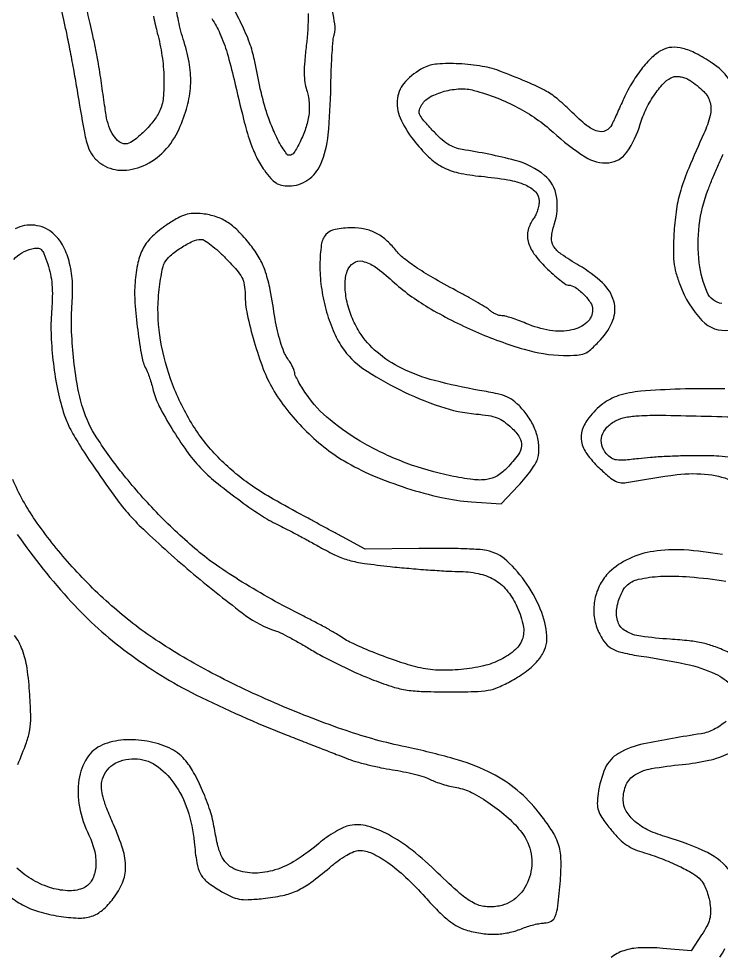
# Model space of a CAD drawing. Extents: x 0 to 2791, y 427 to 2463.
# Drawn here: x 1395.7 to 1579.7, y 1535.6 to 1779.8 of the extents above; entities that cross this region are included whole.
import ezdxf

# ---------------------------------------------------------------- set-up
doc = ezdxf.new("R2010")
doc.units = 0

msp = doc.modelspace()

# ---------------------------------------------------------------- linework, layer by layer
for points in [[(1405.61696, 1788.675754, 0.017623), (1407.444073, 1779.5, -0.00748), (1408.210431, 1776.021286, -0.002893), (1409.172493, 1771.178125, -0.002863), (1410.155001, 1765.915775, -0.003535), (1411.007856, 1761, 0.003016), (1412.837572, 1750.388258, 0.033987), (1413.872106, 1746.24565, 0.08614), (1415.136433, 1743.84372, 0.074044), (1417.195008, 1741.861142, 0.147735), (1422.396902, 1740.105895, 0.112272), (1428.33622, 1741.257556, 0.098098), (1433.833912, 1745.105778, 0.087251), (1437.723371, 1750.909038, 0.036091), (1439.837011, 1756.804482, 0.053822), (1440.733501, 1762.203209, 0.05403), (1440.455622, 1767.653477, 0.036721), (1439.024373, 1773.70338, -0.011247), (1438.20034, 1776.534692, -0.013675), (1437.561493, 1779.222198, -0.012256), (1437.144637, 1781.493415, -0.087034)], [(1431.024052, 1780.429108, 0.006528), (1431.525818, 1778.03222, 0.010427), (1432.023718, 1776, -0.028585), (1433.239646, 1770.121556, -0.029923), (1433.753245, 1764.232159, -0.031886), (1433.563873, 1759.059089, -0.085891), (1432.579887, 1755.527107, -0.058255), (1430.857263, 1752.776087, -0.034173), (1428.222833, 1749.914803, -0.031767), (1425.464888, 1747.616124, -0.159151), (1423.578262, 1747, -0.170939), (1422.01524, 1747.550447, -0.077716), (1420.53671, 1749.174705, -0.062611), (1419.343045, 1751.594376, -0.046091), (1418.628562, 1754.5, -0.000578), (1418.333272, 1756.482803, -0.000223), (1417.927999, 1759.234375, -0.000221), (1417.491205, 1762.218341, -0.000273), (1417.086828, 1765, 0.008185), (1416.603277, 1767.992825, 0.004474), (1415.917553, 1771.646875, 0.004457), (1415.154388, 1775.347681, 0.007078), (1414.428142, 1778.5, -0.021188), (1412.742861, 1786.890491, -0.038877)], [(1446.272837, 1779.794729, -0.042709), (1448.407711, 1775.911624, -0.032825), (1450.289497, 1770.783285, -0.014712), (1452.113206, 1763.833751, 0.004174), (1454.606779, 1753.444628, 0.019682), (1456.320399, 1747.55786, 0.033736), (1457.973625, 1743.536792, 0.042374), (1460.051941, 1740.086995, 0.020958), (1461.760673, 1737.924973, 0.073041), (1463.101603, 1736.762484, 0.093544), (1464.532311, 1736.187935, 0.04887), (1466.450509, 1736, 0.152589), (1471.428706, 1737.555451, 0.142095), (1474.804869, 1741.706518, 0.076161), (1476.74507, 1749.3533, 0.02004), (1477.458846, 1762, -0.005053), (1477.579054, 1766.550338, -0.006596), (1477.785969, 1770.709375, -0.005009), (1478.039467, 1774.179638, -0.059335), (1478.309135, 1775.5, 0.125217), (1478.514802, 1778.397533, 0.013), (1477.117886, 1785.14058, 0.015836)], [(1471.529327, 1781.098655, -0.032109), (1471.033888, 1772.772707, 0.009806), (1470.602095, 1768.636623, 0.022807), (1470.481218, 1765.522924, 0.030316), (1470.645748, 1763.086225, 0.051895), (1471.113291, 1761.104858, -0.038488), (1471.505717, 1759.620677, -0.023606), (1471.748205, 1757.826632, -0.023604), (1471.820515, 1756.017362, -0.038424), (1471.691516, 1754.486463, -0.040257), (1470.843527, 1751.041375, -0.033139), (1469.410465, 1747.535862, -0.028993), (1467.800199, 1744.672527, -0.255484), (1466.569927, 1744, -0.230328), (1465.967365, 1744.293125, -0.020921), (1464.963524, 1745.689063, -0.023762), (1463.864648, 1747.547075, -0.016267), (1462.789503, 1749.75, -0.017154), (1461.215621, 1753.609482, -0.020279), (1460.004423, 1757.360198, -0.015007), (1458.857512, 1762.010834, -0.004776), (1457.424549, 1769, 0.040609), (1456.170704, 1773.463649, 0.024321), (1454.005473, 1778.533251, 0.024088), (1451.307255, 1783.467064, 0.034479)], [(1581.594902, 1764.089212, 0.08948), (1577.315429, 1768.153616, 0.024702), (1573.049178, 1770.663323, 0.057512), (1569.593513, 1771.993559, 0.07946), (1566.695716, 1772.266688, 0.106081), (1564.160249, 1771.548622, 0.070679), (1561.526164, 1769.634209, 0.035207), (1558.767552, 1766.556696, 0.032104), (1556.143309, 1762.689722, 0.028072), (1553.903837, 1758.344959, -0.00083), (1553.022937, 1756.380064, -0.000917), (1552.164285, 1754.482582, -0.00085), (1551.425397, 1752.865009, -0.004716), (1551.018572, 1752, -0.175145), (1549.442522, 1750.456476, -0.183866), (1547.280624, 1750.316779, -0.094446), (1544.392506, 1751.847909, -0.028404), (1540.67889, 1755.188718, 0.021986), (1537.063842, 1758.525742, 0.044561), (1533.898666, 1760.749273, 0.031451), (1529.744717, 1762.809703, 0.006377), (1522.116647, 1765.899178, 0.050173), (1517.107336, 1767.29529, 0.030965), (1511.022614, 1767.965069, 0.030321), (1505.291638, 1767.891144, 0.10086), (1501.684259, 1766.875037, 0.086762), (1496.969265, 1763.300397, 0.153946), (1494.896063, 1758.936545, 0.138141), (1495.598878, 1753.820501, 0.064547), (1499.067152, 1748.034261, 0.030681), (1503.038289, 1743.598943, 0.071811), (1506.611846, 1740.961308, 0.070773), (1510.818231, 1739.420352, 0.02912), (1516.834375, 1738.501123, -0.019191), (1523.798578, 1737.57807, -0.057619), (1528.394919, 1736.230149, -0.099786), (1531.050969, 1734.415837, -0.195588), (1532, 1732.08255, -0.045479), (1531.892823, 1730.906665, -0.031154), (1531.568717, 1729.605263, -0.031471), (1531.094565, 1728.380204, -0.05389), (1530.531803, 1727.44113, 0.10065), (1529.120566, 1724.496647, 0.123681), (1529.119957, 1721.457552, 0.096023), (1530.639395, 1718.207921, 0.042687), (1533.75, 1714.619205, 0.010896), (1535.650749, 1712.850141, 0.015172), (1537.43226, 1711.3575, 0.011549), (1538.959321, 1710.211109, 0.156349), (1539.615141, 1710.000543, -0.149263), (1541.442277, 1709.441694, -0.048747), (1543.639048, 1707.626476, -0.048758), (1545.444125, 1705.418606, -0.148048), (1546, 1703.582407, -0.214466), (1544.496096, 1700.237514, -0.131707), (1540.564717, 1698.270944, -0.091234), (1534.828005, 1698.156457, -0.060812), (1528.5, 1700, 0.011196), (1526.597209, 1700.765666, 0.012667), (1524.738192, 1701.4125, 0.011941), (1523.137033, 1701.882695, 0.065531), (1522.245835, 1702, -0.068734), (1521.523647, 1702.099749, -0.035088), (1520.660305, 1702.409669, -0.034056), (1519.799838, 1702.860795, -0.043173), (1519.078741, 1703.394619, 0.040509), (1518.096178, 1704.130128, 0.006533), (1516.05438, 1705.377872, 0.007179), (1513.604329, 1706.784321, 0.006252), (1511, 1708.187717, -0.008639), (1504.810199, 1711.561448, -0.017388), (1500.07321, 1714.472779, -0.021722), (1496.575808, 1717.018993, -0.056348), (1494.374568, 1719.219827, 0.042826), (1491.871686, 1721.861045, 0.064498), (1489.253464, 1723.644077, 0.066938), (1486.342754, 1724.658569, 0.050467), (1482.968623, 1725, 0.0448), (1478.549412, 1724.60324, 0.170144), (1476.174057, 1723.255345, 0.146825), (1474.959942, 1720.580031, 0.030718), (1474.580107, 1715.389187, 0.037322), (1474.942106, 1709.649097, 0.0315), (1476.154951, 1703.683413, 0.032351), (1478.046019, 1698.130363, 0.04938), (1480.446863, 1693.646395, 0.096699), (1485.846425, 1688.221586, 0.033661), (1495.41602, 1682.644933, 0.033958), (1506.138427, 1678.206681, 0.06007), (1515.5, 1676.264464, -0.018671), (1518.761915, 1675.864836, -0.052674), (1520.975669, 1675.265268, -0.062184), (1522.802596, 1674.281515, -0.034875), (1524.753921, 1672.677952, -0.058677), (1526.872936, 1670.141509, -0.171681), (1527.403932, 1667.959453, -0.134428), (1526.484676, 1665.579478, -0.030922), (1523.693519, 1662.25, -0.065843), (1521.053174, 1660.115712, -0.1014), (1518.299598, 1659.122428, -0.069164), (1514.648057, 1659.100595, -0.017636), (1508.799221, 1660.088934, -0.038501), (1497.170887, 1663.428084, -0.039812), (1486.327662, 1668.482332, -0.042712), (1477.25654, 1674.70331, -0.07053), (1470.978525, 1681.531213, -0.011594), (1469.837913, 1683.274241, -0.014881), (1468.874942, 1684.931019, -0.012728), (1468.154277, 1686.345224, -0.111923), (1468, 1687.025805, 0.096521), (1467.878759, 1687.64801, 0.020082), (1467.417614, 1688.666793, 0.020388), (1466.776358, 1689.824101, 0.018008), (1466.017408, 1690.975552, -0.061404), (1465.171594, 1692.538177, -0.018398), (1464.275657, 1695.097983, -0.018041), (1463.468175, 1698.087532, -0.017997), (1462.87758, 1701.129923, 0.007633), (1461.548999, 1708.822928, 0.031816), (1460.386164, 1713.379057, 0.047926), (1458.918693, 1716.762097, 0.037403), (1456.722779, 1720.11504, 0.026748), (1453.487945, 1723.893175, 0.055563), (1450.519667, 1726.384304, 0.065838), (1447.430657, 1727.898326, 0.055272), (1443.864236, 1728.672673, 0.033693), (1441.351194, 1728.763207, 0.066629), (1439.385802, 1728.43713, 0.055299), (1437.350436, 1727.557435, 0.017173), (1434.509717, 1725.804871, 0.04245), (1430.74502, 1722.810145, 0.077865), (1428.352185, 1719.717792, 0.073345), (1426.934324, 1715.91298, 0.033957), (1426.183712, 1710.677208, 0.035854), (1426.168726, 1705.375661, 0.014628), (1426.875131, 1698.198183, 0.01217), (1427.929135, 1691.303422, 0.0831), (1429.077957, 1688.074792, -0.036553), (1429.481644, 1687.20515, -0.009687), (1429.995569, 1685.762195, -0.009775), (1430.517662, 1684.093529, -0.009914), (1430.971521, 1682.413531, 0.058287), (1432.535777, 1678.263665, 0.018004), (1435.819008, 1672.434016, 0.018613), (1439.697156, 1666.593292, 0.033734), (1443.350234, 1662.174389, 0.031813), (1447.25544, 1658.544011, 0.012529), (1453.057259, 1654.038551, 0.012433), (1459.039711, 1649.85406, 0.034512), (1463.5, 1647.320934, -0.007631), (1465.510581, 1646.317851, -0.002645), (1468.38125, 1644.811215, -0.002627), (1471.526721, 1643.117819, -0.003052), (1474.5, 1641.473296, 0.017863), (1478.827439, 1639.244518, 0.042215), (1482.225404, 1637.982942, 0.033558), (1486.225729, 1637.15524, 0.007927), (1493, 1636.330943, 0.004504), (1497.862177, 1635.86164, 0.003922), (1502.961932, 1635.456014, 0.003946), (1507.581386, 1635.161656, 0.011616), (1510.764024, 1635.058145, -0.048318), (1516.042233, 1634.497384, -0.080545), (1520.210464, 1632.91345, -0.086657), (1523.459042, 1630.195083, -0.064735), (1525.991025, 1626.260898, -0.050155), (1527.74398, 1621.341964, -0.130521), (1527.678875, 1617.614288, -0.142314), (1525.796691, 1614.610614, -0.064227), (1521.925052, 1611.961764, -0.061612), (1517.41339, 1610.32165, -0.032826), (1511.541114, 1609.374123, -0.032587), (1505.471644, 1609.196854, -0.051654), (1500.325003, 1609.917767, -0.02164), (1495.115466, 1611.447764, -0.012353), (1488.96115, 1613.719663, -0.011488), (1483.26546, 1616.136605, -0.046791), (1480, 1617.996777, 0.022239), (1478.57328, 1618.904928, 0.004841), (1476.03125, 1620.335846, 0.005036), (1473.054691, 1621.934779, 0.004806), (1470, 1623.499012, -0.01086), (1461.914897, 1627.763546, -0.011736), (1454.232082, 1632.270841, -0.012564), (1447.52811, 1636.655042, -0.025058), (1442.5, 1640.512418, -0.02328), (1432.362579, 1649.97636, -0.02409), (1423.27004, 1660.238923, -0.025467), (1416.189793, 1670.033173, -0.067255), (1412.506856, 1677.84206, -0.033996), (1411.095754, 1683.647921, -0.017115), (1410.071303, 1691.121191, -0.017085), (1409.551378, 1698.773435, -0.029112), (1409.708566, 1705.179344, 0.036274), (1409.769185, 1711.108152, 0.051111), (1408.904555, 1716.319173, 0.059522), (1407.18111, 1720.56662, 0.0919), (1404.673275, 1723.619762, 0.14752), (1399.913617, 1725.671118, 0.144875), (1394.775527, 1724.769314, 0.10824)], [(1394.430146, 1716.740888, -0.1452), (1399.129375, 1719.504004, -0.058221), (1400.66822, 1719.700258, -0.194785), (1401.59688, 1719.335556, -0.108626), (1402.327511, 1718.257047, -0.012658), (1403.342648, 1715.507782, -0.031403), (1404.055271, 1712.888214, -0.030695), (1404.440937, 1710.179979, -0.025902), (1404.529155, 1707.062656, -0.013366), (1404.333211, 1703.16508, 0.029279), (1404.214748, 1696.734692, 0.020371), (1404.801475, 1689.494235, 0.020346), (1405.977603, 1682.31044, 0.028796), (1407.646543, 1676.050392, 0.041108), (1409.068007, 1672.691004, 0.017414), (1411.489481, 1668.435019, 0.012375), (1415.133644, 1662.834479, 0.004388), (1420.613712, 1655, 0.048242), (1428.362889, 1646.085193, 0.015262), (1441.536246, 1634.336344, 0.013275), (1455.121341, 1623.546235, 0.084538), (1462.921388, 1619.52495, -0.038732), (1464.262235, 1618.981989, -0.00671), (1466.696155, 1617.728433, -0.007261), (1469.517533, 1616.174088, -0.006443), (1472.408266, 1614.476645, 0.014564), (1475.73521, 1612.595038, 0.007969), (1479.913678, 1610.474346, 0.007936), (1484.229791, 1608.45376, 0.012527), (1488, 1606.873408, 0.013082), (1493.242751, 1604.985128, 0.038485), (1496.962249, 1604.064601, 0.033063), (1501.073314, 1603.653871, 0.007735), (1508, 1603.529144, 0.005719), (1515.085698, 1603.592233, 0.037894), (1518.605159, 1603.931473, 0.05863), (1521.361145, 1604.750807, 0.024948), (1524.823595, 1606.448984, 0.034141), (1528.761211, 1608.995835, 0.056552), (1531.638921, 1611.705659, 0.069893), (1533.399769, 1614.496282, 0.106231), (1534, 1617.289536, 0.092796), (1532.690968, 1624.282082, 0.056392), (1528.774052, 1631.754841, 0.057818), (1523.532638, 1637.841024, 0.137692), (1518.25889, 1640.524325, 0.036171), (1516.015478, 1640.805519, 0.005454), (1511.48689, 1640.993434, 0.006096), (1506.125619, 1641.091943, 0.005234), (1500.483713, 1641.06776), (1486.467425, 1640.860952), (1480.483713, 1644.101553, 0.000209), (1477.899963, 1645.499438, 0.000161), (1475.082716, 1647.020956, 0.000163), (1472.451012, 1648.440059, 0.000392), (1470.5, 1649.489315, -0.006639), (1462.371922, 1653.992409, -0.019055), (1456.896839, 1657.404487, -0.025002), (1452.594636, 1660.643954, -0.021526), (1448.407666, 1664.455105, -0.057929), (1441.350292, 1673.297885, -0.048416), (1436.002908, 1684.061316, -0.0487), (1432.852257, 1695.579195, -0.060594), (1432.312827, 1706.658757, -0.011688), (1432.590201, 1709.54627, -0.013193), (1432.994185, 1712.302677, -0.012488), (1433.456328, 1714.619547, -0.067487), (1433.903335, 1715.81938, -0.094127), (1435.42181, 1717.700612, -0.032168), (1438.247077, 1719.802756, -0.031537), (1441.278784, 1721.507798, -0.11279), (1443.432958, 1722, -0.1453), (1444.36496, 1721.723319, -0.018809), (1446.081065, 1720.51167, -0.020651), (1448.051004, 1718.873579, -0.015895), (1450.064924, 1716.933345, -0.01298), (1452.830876, 1713.942089, -0.059141), (1454.171202, 1711.992075, -0.081907), (1454.798819, 1710.101902, -0.039305), (1455, 1707.546643, 0.052828), (1455.544153, 1702.410771, 0.018502), (1457.369548, 1695.205325, 0.018806), (1459.769165, 1688.029757, 0.042465), (1462.235196, 1682.861642, 0.034127), (1465.912362, 1677.467301, 0.02846), (1470.504947, 1672.26731, 0.028548), (1475.639959, 1667.640718, 0.035069), (1480.942071, 1663.965106, 0.03373), (1488.37561, 1660.201951, 0.022684), (1497.299588, 1656.88533, 0.022804), (1506.384722, 1654.421016, 0.037034), (1514.294222, 1653.264092), (1522.088444, 1652.708152), (1526.565843, 1657.51613, 0.016054), (1528.323005, 1659.528878, 0.017339), (1529.900859, 1661.600467, 0.017101), (1531.125997, 1663.462088, 0.07563), (1531.631679, 1664.668627, 0.076302), (1531.921216, 1667.75305, 0.059785), (1531.324895, 1671.065058, 0.055843), (1529.897048, 1674.358026, 0.050162), (1527.732047, 1677.384568, 0.034182), (1525.632879, 1679.466483, 0.073072), (1523.711428, 1680.690091, 0.051991), (1521.129655, 1681.537869, 0.010667), (1516.413598, 1682.454915, -0.022147), (1504.605879, 1685.033541, -0.048614), (1495.949261, 1688.256862, -0.063025), (1489.593076, 1692.416549, -0.075205), (1484.900769, 1697.817523, -0.046704), (1482.867716, 1701.801759, -0.045734), (1481.592194, 1706.121996, -0.048862), (1481.185133, 1710.260876, -0.082788), (1481.755044, 1713.68749, -0.161393), (1483.359647, 1715.798087, -0.20633), (1485.732248, 1716.263707, -0.103516), (1489.069381, 1714.775598, -0.028685), (1493.541167, 1711.136371, 0.051789), (1502.93325, 1704.187529, 0.030668), (1515.357147, 1697.842513, 0.030779), (1528.094944, 1693.202597, 0.067475), (1538.329794, 1691.623894, 0.016568), (1541.9612, 1691.677776, 0.08766), (1543.894326, 1692.115833, 0.088679), (1545.549897, 1693.187801, 0.017165), (1548.079794, 1695.719887, 0.094634), (1551.308147, 1700.847151, 0.165561), (1551.53187, 1705.806659, 0.135265), (1548.589856, 1710.584118, 0.055337), (1542.422105, 1715.170281, -0.01799), (1537.759742, 1718.124545, -0.106183), (1535.782234, 1720.211575, -0.160599), (1535.251173, 1722.496062, -0.057238), (1535.939769, 1725.8175, 0.118066), (1536.562414, 1733.236356, 0.185634), (1533.431723, 1738.724544, 0.107419), (1525.711394, 1742.658728, 0.027274), (1511.853487, 1745.507381, -0.055317), (1509.913724, 1746.020752, -0.051677), (1508.08562, 1746.955143, -0.042044), (1506.189578, 1748.426087, -0.020562), (1504.023963, 1750.589829, -0.008835), (1501.536715, 1753.385731, -0.080685), (1500.690411, 1754.771212, -0.170712), (1500.6343, 1755.911566, -0.074421), (1501.285329, 1757.303208, -0.124354), (1503.495026, 1759.309628, -0.05638), (1507.15333, 1760.758696, -0.054479), (1511.275227, 1761.405508, -0.078835), (1514.932587, 1760.999556, -0.02512), (1520.919537, 1759.028055, -0.029587), (1526.349898, 1756.553985, -0.03085), (1531.248855, 1753.561602, -0.032632), (1535.646246, 1750.039938, 0.042441), (1544.019331, 1743.599418, 0.167105), (1550.251269, 1742.076402, 0.22318), (1554.974184, 1744.847592, 0.078244), (1558.446283, 1752.131071, -0.042138), (1560.037898, 1756.1996, -0.038455), (1562.330738, 1760.077247, -0.04021), (1564.865053, 1763.140125, -0.123585), (1567.137746, 1764.543719, -0.083731), (1568.05756, 1764.673584, -0.044795), (1569.20063, 1764.539991, -0.04287), (1570.377813, 1764.186701, -0.050741), (1571.408653, 1763.65181, -0.049329), (1575.087895, 1760.684946, -0.134501), (1576.753118, 1757.81796, -0.128412), (1576.764616, 1754.416293, -0.043155), (1575.103585, 1749.695136, 0.006579), (1571.148885, 1740.630911, 0.025738), (1569.073517, 1734.888072, 0.035622), (1567.948867, 1729.953895, 0.022761), (1567.318237, 1724.103263, 0.010846), (1567.126991, 1719.344698, 0.032126), (1567.276422, 1716.080941, 0.039326), (1567.817921, 1713.243832, 0.024001), (1568.875634, 1710, 0.096414), (1574.617359, 1700.748023, 0.248512), (1581.815301, 1698.234344, 0.21782)], [(1579.836366, 1705.169642, -0.261934), (1575.971131, 1708.12812, -0.071441), (1573.901881, 1715.828764, -0.060029), (1573.902312, 1725.621499, -0.061753), (1576.239089, 1735.035422, -0.006937), (1577.39115, 1737.915374, -0.004667), (1578.782864, 1741.173081, -0.004701), (1580.188988, 1744.300969, -0.009287)], [(1580.628874, 1682.833622, 0.014003), (1568.874319, 1682.785904, 0.012006), (1558.575283, 1682.207778, 0.056108), (1552.752506, 1681.074751, 0.089128), (1548.703091, 1678.955928, 0.061183), (1545.016397, 1675.293715, 0.08383), (1543.281369, 1672.112077, 0.132921), (1543.072698, 1669.033833, 0.108543), (1544.476279, 1665.829456, 0.044447), (1547.617947, 1662.232395, 0.012863), (1550.286419, 1659.804075, 0.063513), (1551.976941, 1658.682588, 0.100883), (1553.501036, 1658.280743, 0.061252), (1555.367947, 1658.40347, -0.016589), (1568.101205, 1660.390747, -0.058751), (1576.357554, 1660.426081, -0.079953), (1582.991334, 1658.571167, -0.050634)], [(1582.356651, 1664.756917, 0.047972), (1579.079224, 1665.223818, 0.01109), (1573.5, 1665.35472, 0.007476), (1569.578968, 1665.301108, 0.00549), (1565.234375, 1665.12895, 0.00555), (1561.125613, 1664.875181, 0.012278), (1558, 1664.569972, -0.009128), (1554.177422, 1664.172375, -0.05926), (1552.246441, 1664.236115, -0.107413), (1550.918511, 1664.744133, -0.06454), (1549.631479, 1665.846559, -0.118508), (1548.414459, 1668.086602, -0.136825), (1548.439155, 1670.509837, -0.121434), (1549.753605, 1672.785275, -0.08219), (1552.164682, 1674.58516, -0.075416), (1554.644772, 1675.425528, -0.031038), (1558.179939, 1675.830655, -0.016245), (1563.798275, 1675.94056, -0.00283), (1574.400195, 1675.743472, -0.004046), (1585.278277, 1675.391557, -0.016753)], [(1393.104472, 1550.234392, 0.05414), (1396.754177, 1547.716761, 0.052879), (1400.921921, 1546.003464, 0.030341), (1406.226045, 1544.796714, 0.031614), (1411.280065, 1544.290472, 0.087418), (1414.809088, 1544.779755, 0.100846), (1417.661511, 1546.387184, 0.051297), (1420.491869, 1549.400453, 0.063574), (1422.894844, 1553.552673, 0.099272), (1423.711805, 1557.588012, 0.077602), (1422.982294, 1562.317574, 0.026711), (1420.527882, 1568.811829, -0.010042), (1418.803162, 1572.952578, -0.028194), (1417.82108, 1575.93394, -0.040738), (1417.405014, 1578.215102, -0.078959), (1417.513307, 1580.060587, -0.090013), (1418.558825, 1582.5631, -0.098532), (1420.392323, 1584.447464, -0.089565), (1422.962402, 1585.607524, -0.061412), (1426.145781, 1586, -0.149798), (1431.519696, 1584.35304, -0.089468), (1436.343881, 1579.644855, -0.074346), (1439.929991, 1572.597122, -0.058484), (1441.679796, 1564.19973, 0.016799), (1442.34932, 1558.747891, 0.084874), (1443.325224, 1555.852861, 0.104709), (1445.111418, 1553.745657, 0.032239), (1448.580954, 1551.39969, 0.022653), (1451.372086, 1549.929548, 0.065655), (1453.447537, 1549.268441, 0.056361), (1455.794783, 1549.116479, 0.013537), (1459.691652, 1549.40939, 0.025579), (1464.842337, 1550.204942, 0.057455), (1468.592102, 1551.444149, 0.05127), (1472.2131, 1553.597054, 0.016929), (1477.059403, 1557.458026, -0.018344), (1479.393637, 1559.306902, -0.026382), (1481.597908, 1560.752489, -0.02938), (1483.508291, 1561.720389, -0.102914), (1484.852373, 1562, -0.110769), (1488.226015, 1561.243325, -0.043675), (1492.359231, 1558.829524, -0.035351), (1497.040209, 1554.993299, -0.020259), (1502.141386, 1549.764782, 0.011543), (1505.506905, 1546.192787, 0.028178), (1508.185951, 1543.767498, 0.038136), (1510.517035, 1542.161917, 0.059023), (1512.757406, 1541.190829, 0.035125), (1516.683222, 1540.309329, 0.042988), (1520.435228, 1540.066111, 0.045399), (1523.994285, 1540.466132, 0.048317), (1527.345757, 1541.5, -0.021017), (1528.900923, 1542.074301, -0.01722), (1530.605213, 1542.559375, -0.01756), (1532.204926, 1542.896555, -0.043181), (1533.400494, 1543, 0.130642), (1535.16532, 1543.469126, 0.175297), (1536.228125, 1544.720472, 0.061417), (1536.87477, 1547.429008, 0.006071), (1537.540941, 1554.0997, 0.028781), (1537.71032, 1559.772791, 0.074899), (1536.992045, 1563.783346, 0.068504), (1535.079807, 1567.608937, 0.0212), (1531.212771, 1572.773383, 0.055055), (1525.493943, 1578.382168, 0.055131), (1518.691486, 1582.604776, 0.042574), (1509.69484, 1585.994099, 0.017411), (1497, 1589.105756, -0.030921), (1481.471679, 1593.359526, -0.019002), (1463.766231, 1600.169821, -0.018844), (1446.328736, 1608.440546, -0.026834), (1431.575383, 1617.168651, -0.034483), (1420.019281, 1626.078556, -0.029313), (1409.113116, 1636.962134, -0.030312), (1400.065001, 1648.448293, -0.051813), (1394.185694, 1659.131896, -0.041784)], [(1395.357895, 1644.708579, 0.032655), (1409.4816, 1627.10858, 0.047505), (1424.245551, 1613.780796, 0.043884), (1442.141008, 1602.76787, 0.023161), (1466, 1592.180467, -0.000078), (1470.386693, 1590.471531, -0.000072), (1474.884375, 1588.717803, -0.000072), (1478.885688, 1587.15629, -0.000243), (1481.5, 1586.134158, 0.021914), (1483.91638, 1585.308196, 0.010252), (1487.10809, 1584.441876, 0.010136), (1490.497652, 1583.6687, 0.013996), (1493.570095, 1583.122274, -0.01289), (1496.485129, 1582.610487, -0.012535), (1499.397408, 1581.945024, -0.012533), (1501.925714, 1581.232269, -0.044714), (1503.479541, 1580.594992, 0.030191), (1504.85806, 1579.982331, 0.014591), (1506.686433, 1579.358779, 0.014412), (1508.635704, 1578.817895, 0.020071), (1510.409446, 1578.455178, -0.079845), (1514.308178, 1577.159166, -0.031288), (1519.175629, 1574.222673, -0.031137), (1523.895694, 1570.501227, -0.047358), (1527.438268, 1566.669823, -0.120754), (1529.867383, 1561.1001, -0.117828), (1529.477489, 1554.983773, -0.125521), (1526.427074, 1549.985678, -0.147978), (1521.526658, 1547.439023, -0.071947), (1517.911454, 1547.287821, -0.098458), (1514.805234, 1548.242324, -0.058047), (1511.223211, 1550.747877, -0.011514), (1505.485515, 1556.086313, 0.024896), (1498.728132, 1562.044284, 0.044179), (1492.541018, 1566.138041, 0.055998), (1487.056038, 1568.356508, 0.114981), (1482.451955, 1568.556965, 0.062399), (1480.803808, 1568.028867, 0.022974), (1478.634245, 1566.897549, 0.022286), (1476.345087, 1565.426505, 0.024428), (1474.267782, 1563.799017, -0.038625), (1468.408308, 1559.470805, -0.063232), (1462.812967, 1556.886331, -0.075699), (1457.538019, 1556.060483, -0.092137), (1452.625901, 1556.952132, -0.091642), (1450.539024, 1558.22042, -0.089871), (1449.026538, 1560.158537, -0.06077), (1447.899361, 1563.134912, -0.019824), (1446.960101, 1567.745146, 0.037237), (1445.833726, 1572.43353, 0.02443), (1443.881093, 1577.635826, 0.024623), (1441.518067, 1582.439605, 0.052062), (1439.141727, 1585.836587, 0.108182), (1435.143232, 1588.818744, 0.062828), (1429.39514, 1590.595603, 0.060866), (1423.145378, 1590.925473, 0.081915), (1417.640203, 1589.623027, 0.154434), (1413.612563, 1586.215234, 0.103936), (1411.502499, 1580.523094, 0.084995), (1411.657164, 1573.402336, 0.064785), (1414.119762, 1565.988257, -0.058008), (1415.618486, 1561.671804, -0.077881), (1415.878178, 1557.545667, -0.09707), (1414.905504, 1554.239481, -0.162928), (1412.84387, 1552.247893, -0.116744), (1409.063261, 1551.431544, -0.065652), (1404.395577, 1552.141226, -0.059281), (1399.551126, 1554.19186, -0.056526), (1395.237282, 1557.348929)], [(1579.984746, 1639.453694, 0.02714), (1569.882023, 1640.667928, 0.055019), (1561.893763, 1640.311585, 0.069954), (1555.520347, 1638.380582, 0.083549), (1550.348434, 1634.837905, 0.079311), (1547.966554, 1631.6734, 0.071685), (1546.584836, 1627.814078, 0.071466), (1546.346609, 1623.710427, 0.077963), (1547.296462, 1619.83428, 0.05121), (1548.944628, 1616.804797, 0.10597), (1550.889801, 1614.959493, 0.080881), (1553.771874, 1613.786596, 0.021128), (1558.700299, 1612.875345, -0.017923), (1570.406477, 1610.788389, -0.054785), (1578.048066, 1608.241389, -0.094384), (1582.44775, 1605.104409, -0.193146)], [(1581.765504, 1613.757038, 0.021629), (1578.166571, 1615.28218, 0.033041), (1574.920007, 1616.256386, 0.028846), (1571.267894, 1616.874986, 0.012256), (1566.320936, 1617.299487, -0.019193), (1558.635282, 1618.066526, -0.096026), (1554.558328, 1619.459878, -0.18384), (1552.654801, 1621.783259, -0.114523), (1552.317674, 1625.331771, -0.036081), (1552.663364, 1626.990526, -0.029656), (1553.261477, 1628.698257, -0.030627), (1554.003789, 1630.206298, -0.066785), (1554.784429, 1631.228873, -0.143683), (1558.036458, 1633.0054, -0.041386), (1563.776923, 1633.766675, -0.033129), (1571.426297, 1633.635762, -0.017212), (1580.91286, 1632.513365, 0.003973)], [(1395.495925, 1584.5, 0.009001), (1397.751957, 1590.247954, 0.046607), (1398.637897, 1593.540225, 0.048157), (1398.884722, 1596.893122, 0.010012), (1398.631903, 1602.799226, 0.020071), (1397.919123, 1609.699052, 0.053475), (1396.696471, 1614.488866, 0.065845), (1394.665211, 1618.312983, 0.045343)], [(1580.937015, 1595.853007, -0.064053), (1577.769699, 1593.65113, -0.082163), (1574.400463, 1592.551033, 0.0109), (1559.432192, 1589.928584, 0.083062), (1552.764586, 1587.411397, 0.158268), (1549.287644, 1583.527273, 0.070876), (1547.406884, 1576.853546, 0.031178), (1547.222126, 1574.249836, 0.08535), (1547.518185, 1572.435849, 0.068261), (1548.44649, 1570.60101, 0.014988), (1550.546596, 1567.748717, 0.02336), (1552.583117, 1565.385845, 0.044358), (1554.462771, 1563.723665, 0.049043), (1556.471062, 1562.526902, 0.036352), (1558.884774, 1561.599789, -0.016327), (1564.03894, 1559.853313, -0.021737), (1568.588027, 1557.91484, -0.023811), (1572.213468, 1555.962869, -0.075069), (1574.334746, 1554.207204, -0.06226), (1575.077937, 1553.132934, -0.027583), (1575.791254, 1551.55975, -0.026778), (1576.372391, 1549.788337, -0.032543), (1576.71662, 1548.076087, -0.033795), (1576.866628, 1545.798533, -0.064774), (1576.627503, 1543.98587, -0.058302), (1575.91004, 1542.173819, -0.022787), (1574.526476, 1539.860644), (1571.789204, 1535.724347), (1564.3425, 1536.353824, 0.029345), (1558.432029, 1536.505506, 0.070585), (1554.129633, 1535.749462, 0.088753), (1550.821294, 1533.976629, 0.070881)], [(1582.122521, 1556.390493, 0.123105), (1576.100534, 1561.416773, 0.043252), (1565.5, 1565.456415, -0.040189), (1560.688241, 1567.256448, -0.066916), (1557.055217, 1569.595062, -0.085406), (1554.788628, 1572.314494, -0.131863), (1554, 1575.252833, -0.099311), (1554.79593, 1579.220588, -0.16039), (1557.031073, 1581.799992, -0.091721), (1561.397808, 1583.422635, -0.019309), (1569.5, 1584.516819, 0.030156), (1576.379047, 1585.598149, 0.059383), (1581.599193, 1587.41444, 0.070826)], [(1579.27711, 1534.016181, 0.020576), (1580.629201, 1536.286197, 0.020096)]]:
    msp.add_lwpolyline(points, format="xyb")

doc.saveas('drawing.dxf')
